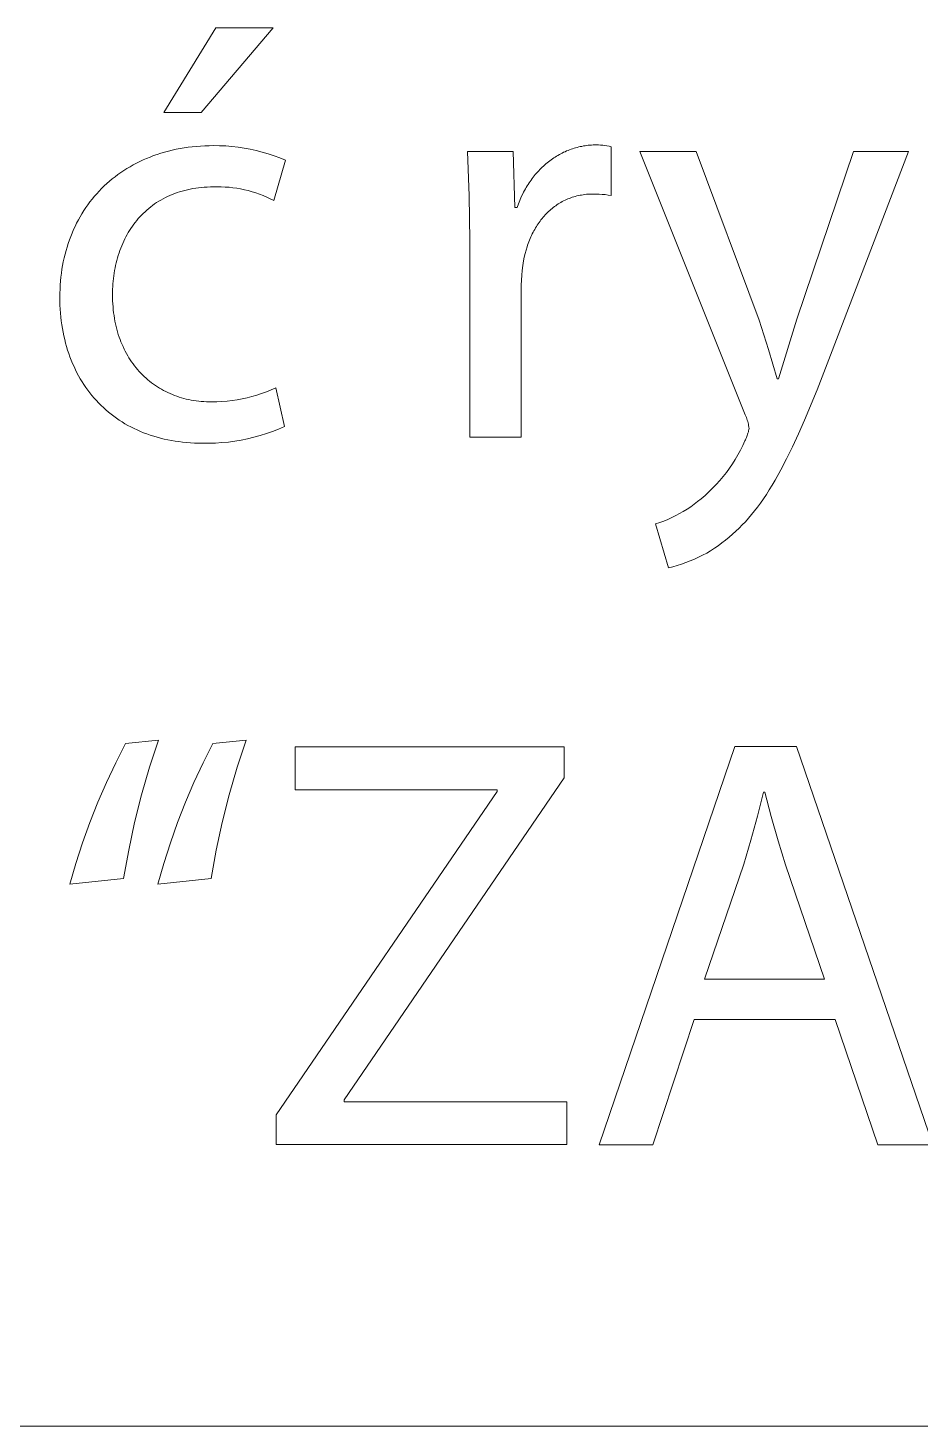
# Model space of a CAD drawing. Header units: millimetres. Extents: x -1480 to 5249, y -840 to 3860.
# Drawn here: x 3618.7 to 3720.4, y -840.3 to -680.9 of the extents above; entities that cross this region are included whole.
import ezdxf

# ---------------------------------------------------------------- set-up
doc = ezdxf.new("R2010")
doc.units = ezdxf.units.MM
doc.header["$MEASUREMENT"] = 0
doc.layers.add('Domyślny', color=7, linetype='Continuous', true_color=0x000000)

msp = doc.modelspace()

# ---------------------------------------------------------------- linework, layer by layer
at = {"layer": 'Domyślny', "color": 18, "lineweight": 15, "true_color": 0x000000}
for p, q in [((3634.2, -690.58), (3640.11, -680.94)), ((3646.66, -680.94), (3638.45, -690.58)), ((3640.11, -680.94), (3646.66, -680.94)), ((3638.45, -690.58), (3634.2, -690.58)), ((3634.72, -694.99), (3635.15, -694.88)), ((3635.15, -694.88), (3635.59, -694.78)), ((3635.59, -694.78), (3636.04, -694.7)), ((3636.04, -694.7), (3636.5, -694.62)), ((3636.5, -694.62), (3636.96, -694.55)), ((3636.96, -694.55), (3637.42, -694.5)), ((3637.42, -694.5), (3637.9, -694.45)), ((3637.9, -694.45), (3638.38, -694.41)), ((3638.38, -694.41), (3638.86, -694.39)), ((3638.86, -694.39), (3639.35, -694.37)), ((3639.35, -694.37), (3639.84, -694.36)), ((3639.84, -694.36), (3640.55, -694.37)), ((3640.55, -694.37), (3641.25, -694.4)), ((3641.25, -694.4), (3641.95, -694.45)), ((3641.95, -694.45), (3642.65, -694.53)), ((3642.65, -694.53), (3643.35, -694.64)), ((3643.35, -694.64), (3644.04, -694.76)), ((3644.04, -694.76), (3644.73, -694.91)), ((3644.73, -694.91), (3645.41, -695.09)), ((3679.93, -695.05), (3680.09, -694.97)), ((3680.09, -694.97), (3680.26, -694.9)), ((3680.26, -694.9), (3680.43, -694.84)), ((3680.43, -694.84), (3680.6, -694.77)), ((3680.6, -694.77), (3680.78, -694.71)), ((3680.78, -694.71), (3680.95, -694.66)), ((3680.95, -694.66), (3681.13, -694.61)), ((3681.13, -694.61), (3681.3, -694.56)), ((3681.3, -694.56), (3681.48, -694.51)), ((3681.48, -694.51), (3681.66, -694.47)), ((3681.66, -694.47), (3681.84, -694.44)), ((3681.84, -694.44), (3682.02, -694.4)), ((3682.02, -694.4), (3682.2, -694.37)), ((3682.2, -694.37), (3682.38, -694.35)), ((3682.38, -694.35), (3682.56, -694.32)), ((3682.56, -694.32), (3682.75, -694.31)), ((3682.75, -694.31), (3682.93, -694.29)), ((3682.93, -694.29), (3683.12, -694.28)), ((3683.12, -694.28), (3683.3, -694.28)), ((3683.3, -694.28), (3683.49, -694.28)), ((3683.49, -694.28), (3683.73, -694.28)), ((3683.73, -694.28), (3683.97, -694.3)), ((3683.97, -694.3), (3684.21, -694.32)), ((3684.21, -694.32), (3684.46, -694.35)), ((3684.46, -694.35), (3684.69, -694.38)), ((3684.69, -694.38), (3684.93, -694.43)), ((3684.93, -694.43), (3685.17, -694.48)), ((3685.17, -694.48), (3685.17, -700.06)), ((3630.35, -696.76), (3630.71, -696.55)), ((3630.71, -696.55), (3631.08, -696.35)), ((3631.08, -696.35), (3631.46, -696.17)), ((3631.46, -696.17), (3631.84, -695.99)), ((3631.84, -695.99), (3632.23, -695.82)), ((3632.23, -695.82), (3632.63, -695.66)), ((3632.63, -695.66), (3633.03, -695.5)), ((3633.03, -695.5), (3633.44, -695.36)), ((3633.44, -695.36), (3633.86, -695.23)), ((3633.86, -695.23), (3634.29, -695.1)), ((3634.29, -695.1), (3634.72, -694.99)), ((3645.41, -695.09), (3646.09, -695.29)), ((3646.09, -695.29), (3646.76, -695.51)), ((3648.07, -696.02), (3646.72, -700.62)), ((3646.76, -695.51), (3647.42, -695.75)), ((3647.42, -695.75), (3648.07, -696.02)), ((3669.01, -700.1), (3668.79, -695.01)), ((3668.79, -695.01), (3673.99, -695.01)), ((3673.99, -695.01), (3674.19, -701.4)), ((3677.46, -696.69), (3677.6, -696.56)), ((3677.6, -696.56), (3677.74, -696.44)), ((3677.74, -696.44), (3677.89, -696.32)), ((3677.89, -696.32), (3678.03, -696.2)), ((3678.03, -696.2), (3678.18, -696.08)), ((3678.18, -696.08), (3678.33, -695.97)), ((3678.33, -695.97), (3678.48, -695.87)), ((3678.48, -695.87), (3678.64, -695.76)), ((3678.64, -695.76), (3678.79, -695.66)), ((3678.79, -695.66), (3678.95, -695.56)), ((3678.95, -695.56), (3679.11, -695.47)), ((3679.11, -695.47), (3679.27, -695.38)), ((3679.27, -695.38), (3679.43, -695.29)), ((3679.43, -695.29), (3679.6, -695.21)), ((3679.6, -695.21), (3679.76, -695.12)), ((3679.76, -695.12), (3679.93, -695.05)), ((3700.46, -725.06), (3688.43, -695.01)), ((3688.43, -695.01), (3694.88, -695.01)), ((3694.88, -695.01), (3702.03, -714.26)), ((3706.33, -714.15), (3712.8, -695.01)), ((3719.06, -695.01), (3710.18, -718.25)), ((3712.8, -695.01), (3719.06, -695.01)), ((3628, -698.42), (3628.32, -698.16)), ((3628.32, -698.16), (3628.64, -697.9)), ((3628.64, -697.9), (3628.96, -697.66)), ((3628.96, -697.66), (3629.3, -697.42)), ((3629.3, -697.42), (3629.64, -697.19)), ((3629.64, -697.19), (3629.99, -696.97)), ((3629.99, -696.97), (3630.35, -696.76)), ((3676.05, -698.28), (3676.17, -698.12)), ((3676.17, -698.12), (3676.28, -697.97)), ((3676.28, -697.97), (3676.41, -697.81)), ((3676.41, -697.81), (3676.53, -697.66)), ((3676.53, -697.66), (3676.66, -697.51)), ((3676.66, -697.51), (3676.78, -697.37)), ((3676.78, -697.37), (3676.92, -697.23)), ((3676.92, -697.23), (3677.05, -697.09)), ((3677.05, -697.09), (3677.18, -696.95)), ((3677.18, -696.95), (3677.32, -696.82)), ((3677.32, -696.82), (3677.46, -696.69)), ((3626.56, -699.84), (3626.83, -699.54)), ((3626.83, -699.54), (3627.11, -699.25)), ((3627.11, -699.25), (3627.4, -698.96)), ((3627.4, -698.96), (3627.7, -698.69)), ((3627.7, -698.69), (3628, -698.42)), ((3635.72, -699.72), (3635.44, -699.82)), ((3636, -699.63), (3635.72, -699.72)), ((3636.3, -699.54), (3636, -699.63)), ((3636.59, -699.46), (3636.3, -699.54)), ((3636.89, -699.39), (3636.59, -699.46)), ((3637.2, -699.32), (3636.89, -699.39)), ((3637.51, -699.26), (3637.2, -699.32)), ((3637.83, -699.21), (3637.51, -699.26)), ((3638.15, -699.17), (3637.83, -699.21)), ((3638.48, -699.13), (3638.15, -699.17)), ((3638.81, -699.11), (3638.48, -699.13)), ((3639.15, -699.09), (3638.81, -699.11)), ((3639.5, -699.07), (3639.15, -699.09)), ((3639.84, -699.07), (3639.5, -699.07)), ((3640.29, -699.06), (3639.84, -699.07)), ((3640.74, -699.06), (3640.29, -699.06)), ((3641.18, -699.08), (3640.74, -699.06)), ((3641.63, -699.11), (3641.18, -699.08)), ((3642.07, -699.16), (3641.63, -699.11)), ((3642.51, -699.22), (3642.07, -699.16)), ((3642.95, -699.3), (3642.51, -699.22)), ((3643.39, -699.39), (3642.95, -699.3)), ((3643.82, -699.49), (3643.39, -699.39)), ((3644.25, -699.61), (3643.82, -699.49)), ((3644.67, -699.74), (3644.25, -699.61)), ((3645.09, -699.89), (3644.67, -699.74)), ((3675.11, -699.84), (3675.2, -699.66)), ((3675.2, -699.66), (3675.3, -699.47)), ((3675.3, -699.47), (3675.4, -699.3)), ((3675.4, -699.3), (3675.5, -699.12)), ((3675.5, -699.12), (3675.61, -698.95)), ((3675.61, -698.95), (3675.71, -698.78)), ((3675.71, -698.78), (3675.82, -698.61)), ((3675.82, -698.61), (3675.93, -698.44)), ((3675.93, -698.44), (3676.05, -698.28)), ((3625.31, -701.43), (3625.54, -701.1)), ((3625.54, -701.1), (3625.78, -700.77)), ((3625.78, -700.77), (3626.03, -700.45)), ((3626.03, -700.45), (3626.29, -700.14)), ((3626.29, -700.14), (3626.56, -699.84)), ((3632.7, -701.35), (3632.48, -701.52)), ((3632.92, -701.18), (3632.7, -701.35)), ((3633.15, -701.01), (3632.92, -701.18)), ((3633.38, -700.86), (3633.15, -701.01)), ((3633.62, -700.71), (3633.38, -700.86)), ((3633.86, -700.56), (3633.62, -700.71)), ((3634.11, -700.42), (3633.86, -700.56)), ((3634.37, -700.29), (3634.11, -700.42)), ((3634.63, -700.16), (3634.37, -700.29)), ((3634.89, -700.04), (3634.63, -700.16)), ((3635.16, -699.93), (3634.89, -700.04)), ((3635.44, -699.82), (3635.16, -699.93)), ((3645.51, -700.05), (3645.09, -699.89)), ((3645.92, -700.23), (3645.51, -700.05)), ((3646.32, -700.41), (3645.92, -700.23)), ((3646.72, -700.62), (3646.32, -700.41)), ((3669.06, -705.19), (3669.01, -700.1)), ((3674.46, -701.4), (3674.6, -701)), ((3674.6, -701), (3674.76, -700.6)), ((3674.76, -700.6), (3674.93, -700.21)), ((3674.93, -700.21), (3675.11, -699.84)), ((3678.71, -701.31), (3678.57, -701.42)), ((3678.86, -701.21), (3678.71, -701.31)), ((3679, -701.11), (3678.86, -701.21)), ((3679.15, -701.01), (3679, -701.11)), ((3679.3, -700.92), (3679.15, -701.01)), ((3679.45, -700.83), (3679.3, -700.92)), ((3679.61, -700.74), (3679.45, -700.83)), ((3679.76, -700.66), (3679.61, -700.74)), ((3679.92, -700.58), (3679.76, -700.66)), ((3680.08, -700.51), (3679.92, -700.58)), ((3680.25, -700.44), (3680.08, -700.51)), ((3680.41, -700.37), (3680.25, -700.44)), ((3680.58, -700.31), (3680.41, -700.37)), ((3680.75, -700.25), (3680.58, -700.31)), ((3680.92, -700.2), (3680.75, -700.25)), ((3681.09, -700.15), (3680.92, -700.2)), ((3681.27, -700.1), (3681.09, -700.15)), ((3681.45, -700.06), (3681.27, -700.1)), ((3681.63, -700.02), (3681.45, -700.06)), ((3681.81, -699.99), (3681.63, -700.02)), ((3681.99, -699.96), (3681.81, -699.99)), ((3682.18, -699.93), (3681.99, -699.96)), ((3682.36, -699.91), (3682.18, -699.93)), ((3682.55, -699.9), (3682.36, -699.91)), ((3682.74, -699.89), (3682.55, -699.9)), ((3682.94, -699.88), (3682.74, -699.89)), ((3683.13, -699.88), (3682.94, -699.88)), ((3683.47, -699.88), (3683.13, -699.88)), ((3683.81, -699.89), (3683.47, -699.88)), ((3684.15, -699.92), (3683.81, -699.89)), ((3684.49, -699.95), (3684.15, -699.92)), ((3684.83, -700), (3684.49, -699.95)), ((3685.17, -700.06), (3684.83, -700)), ((3624.26, -703.19), (3624.46, -702.83)), ((3624.46, -702.83), (3624.66, -702.47)), ((3624.66, -702.47), (3624.86, -702.12)), ((3624.86, -702.12), (3625.08, -701.77)), ((3625.08, -701.77), (3625.31, -701.43)), ((3631.11, -702.89), (3630.94, -703.11)), ((3631.29, -702.68), (3631.11, -702.89)), ((3631.48, -702.48), (3631.29, -702.68)), ((3631.67, -702.27), (3631.48, -702.48)), ((3631.86, -702.08), (3631.67, -702.27)), ((3632.06, -701.89), (3631.86, -702.08)), ((3632.27, -701.7), (3632.06, -701.89)), ((3632.48, -701.52), (3632.27, -701.7)), ((3674.19, -701.4), (3674.46, -701.4)), ((3677.18, -702.82), (3677.07, -702.97)), ((3677.3, -702.68), (3677.18, -702.82)), ((3677.41, -702.53), (3677.3, -702.68)), ((3677.53, -702.4), (3677.41, -702.53)), ((3677.65, -702.26), (3677.53, -702.4)), ((3677.78, -702.13), (3677.65, -702.26)), ((3677.91, -702), (3677.78, -702.13)), ((3678.03, -701.88), (3677.91, -702)), ((3678.17, -701.76), (3678.03, -701.88)), ((3678.3, -701.64), (3678.17, -701.76)), ((3678.44, -701.53), (3678.3, -701.64)), ((3678.57, -701.42), (3678.44, -701.53)), ((3623.59, -704.71), (3623.74, -704.33)), ((3623.74, -704.33), (3623.91, -703.94)), ((3623.91, -703.94), (3624.08, -703.57)), ((3624.08, -703.57), (3624.26, -703.19)), ((3630.01, -704.5), (3629.88, -704.75)), ((3630.15, -704.26), (3630.01, -704.5)), ((3630.3, -704.02), (3630.15, -704.26)), ((3630.45, -703.79), (3630.3, -704.02)), ((3630.61, -703.56), (3630.45, -703.79)), ((3630.77, -703.33), (3630.61, -703.56)), ((3630.94, -703.11), (3630.77, -703.33)), ((3676.19, -704.41), (3676.11, -704.59)), ((3676.28, -704.24), (3676.19, -704.41)), ((3676.37, -704.07), (3676.28, -704.24)), ((3676.46, -703.91), (3676.37, -704.07)), ((3676.56, -703.74), (3676.46, -703.91)), ((3676.66, -703.58), (3676.56, -703.74)), ((3676.76, -703.42), (3676.66, -703.58)), ((3676.86, -703.27), (3676.76, -703.42)), ((3676.96, -703.11), (3676.86, -703.27)), ((3677.07, -702.97), (3676.96, -703.11)), ((3623.05, -706.33), (3623.17, -705.92)), ((3623.17, -705.92), (3623.3, -705.51)), ((3623.3, -705.51), (3623.44, -705.11)), ((3623.44, -705.11), (3623.59, -704.71)), ((3629.29, -706.05), (3629.19, -706.32)), ((3629.4, -705.78), (3629.29, -706.05)), ((3629.51, -705.52), (3629.4, -705.78)), ((3629.63, -705.26), (3629.51, -705.52)), ((3629.75, -705), (3629.63, -705.26)), ((3629.88, -704.75), (3629.75, -705)), ((3669.06, -727.61), (3669.06, -705.19)), ((3675.6, -705.88), (3675.48, -706.27)), ((3675.66, -705.69), (3675.6, -705.88)), ((3675.73, -705.5), (3675.66, -705.69)), ((3675.8, -705.31), (3675.73, -705.5)), ((3675.87, -705.13), (3675.8, -705.31)), ((3675.95, -704.95), (3675.87, -705.13)), ((3676.03, -704.77), (3675.95, -704.95)), ((3676.11, -704.59), (3676.03, -704.77)), ((3622.66, -708.02), (3622.74, -707.59)), ((3622.74, -707.59), (3622.84, -707.16)), ((3622.84, -707.16), (3622.94, -706.74)), ((3622.94, -706.74), (3623.05, -706.33)), ((3628.77, -707.72), (3628.7, -708.01)), ((3628.84, -707.44), (3628.77, -707.72)), ((3628.92, -707.15), (3628.84, -707.44)), ((3629, -706.87), (3628.92, -707.15)), ((3629.09, -706.59), (3629, -706.87)), ((3629.19, -706.32), (3629.09, -706.59)), ((3675.2, -707.49), (3675.11, -708.04)), ((3675.28, -707.08), (3675.2, -707.49)), ((3675.38, -706.67), (3675.28, -707.08)), ((3675.48, -706.27), (3675.38, -706.67)), ((3622.47, -709.34), (3622.52, -708.9)), ((3622.52, -708.9), (3622.59, -708.46)), ((3622.59, -708.46), (3622.66, -708.02)), ((3628.49, -709.2), (3628.46, -709.5)), ((3628.54, -708.9), (3628.49, -709.2)), ((3628.59, -708.6), (3628.54, -708.9)), ((3628.64, -708.31), (3628.59, -708.6)), ((3628.7, -708.01), (3628.64, -708.31)), ((3674.98, -709.14), (3674.95, -709.7)), ((3675.04, -708.59), (3674.98, -709.14)), ((3675.11, -708.04), (3675.04, -708.59)), ((3622.35, -711.17), (3622.37, -710.71)), ((3622.37, -710.71), (3622.39, -710.25)), ((3622.39, -710.25), (3622.43, -709.79)), ((3622.43, -709.79), (3622.47, -709.34)), ((3628.36, -710.74), (3628.35, -711.05)), ((3628.38, -710.43), (3628.36, -710.74)), ((3628.4, -710.12), (3628.38, -710.43)), ((3628.42, -709.81), (3628.4, -710.12)), ((3628.46, -709.5), (3628.42, -709.81)), ((3674.95, -709.7), (3674.93, -710.25)), ((3674.93, -710.25), (3674.93, -727.61)), ((3622.35, -711.64), (3622.35, -711.17)), ((3622.35, -712.1), (3622.35, -711.64)), ((3622.36, -712.56), (3622.35, -712.1)), ((3628.35, -711.05), (3628.35, -711.37)), ((3628.35, -711.37), (3628.35, -711.72)), ((3628.35, -711.72), (3628.36, -712.07)), ((3628.36, -712.07), (3628.38, -712.41)), ((3628.38, -712.41), (3628.41, -712.75)), ((3622.39, -713.02), (3622.36, -712.56)), ((3622.42, -713.47), (3622.39, -713.02)), ((3622.46, -713.91), (3622.42, -713.47)), ((3622.51, -714.35), (3622.46, -713.91)), ((3628.41, -712.75), (3628.44, -713.09)), ((3628.44, -713.09), (3628.47, -713.42)), ((3628.47, -713.42), (3628.52, -713.74)), ((3628.52, -713.74), (3628.57, -714.06)), ((3628.57, -714.06), (3628.63, -714.38)), ((3622.57, -714.79), (3622.51, -714.35)), ((3622.64, -715.22), (3622.57, -714.79)), ((3622.72, -715.64), (3622.64, -715.22)), ((3622.8, -716.06), (3622.72, -715.64)), ((3628.63, -714.38), (3628.69, -714.69)), ((3628.69, -714.69), (3628.76, -715)), ((3628.76, -715), (3628.84, -715.3)), ((3628.84, -715.3), (3628.92, -715.6)), ((3628.92, -715.6), (3629.01, -715.89)), ((3702.03, -714.26), (3703.12, -717.59)), ((3704.25, -720.96), (3706.33, -714.15)), ((3622.9, -716.47), (3622.8, -716.06)), ((3623, -716.88), (3622.9, -716.47)), ((3623.11, -717.28), (3623, -716.88)), ((3623.23, -717.67), (3623.11, -717.28)), ((3629.01, -715.89), (3629.11, -716.18)), ((3629.11, -716.18), (3629.21, -716.46)), ((3629.21, -716.46), (3629.31, -716.74)), ((3629.31, -716.74), (3629.43, -717.02)), ((3629.43, -717.02), (3629.55, -717.28)), ((3629.55, -717.28), (3629.67, -717.55)), ((3623.36, -718.06), (3623.23, -717.67)), ((3623.5, -718.45), (3623.36, -718.06)), ((3623.64, -718.82), (3623.5, -718.45)), ((3623.8, -719.19), (3623.64, -718.82)), ((3629.67, -717.55), (3629.8, -717.81)), ((3629.8, -717.81), (3629.94, -718.06)), ((3629.94, -718.06), (3630.08, -718.31)), ((3630.08, -718.31), (3630.22, -718.55)), ((3630.22, -718.55), (3630.37, -718.79)), ((3630.37, -718.79), (3630.53, -719.02)), ((3703.12, -717.59), (3704.11, -720.96)), ((3710.18, -718.25), (3708.65, -722.19)), ((3623.96, -719.56), (3623.8, -719.19)), ((3624.13, -719.92), (3623.96, -719.56)), ((3624.3, -720.27), (3624.13, -719.92)), ((3624.49, -720.62), (3624.3, -720.27)), ((3630.53, -719.02), (3630.69, -719.25)), ((3630.69, -719.25), (3630.86, -719.47)), ((3630.86, -719.47), (3631.03, -719.69)), ((3631.03, -719.69), (3631.21, -719.9)), ((3631.21, -719.9), (3631.39, -720.11)), ((3631.39, -720.11), (3631.58, -720.31)), ((3631.58, -720.31), (3631.77, -720.5)), ((3624.68, -720.96), (3624.49, -720.62)), ((3624.89, -721.29), (3624.68, -720.96)), ((3625.09, -721.61), (3624.89, -721.29)), ((3625.31, -721.93), (3625.09, -721.61)), ((3625.54, -722.25), (3625.31, -721.93)), ((3631.77, -720.5), (3631.97, -720.69)), ((3631.97, -720.69), (3632.17, -720.88)), ((3632.17, -720.88), (3632.37, -721.05)), ((3632.37, -721.05), (3632.58, -721.23)), ((3632.58, -721.23), (3632.8, -721.39)), ((3632.8, -721.39), (3633.02, -721.55)), ((3633.02, -721.55), (3633.24, -721.71)), ((3633.24, -721.71), (3633.47, -721.86)), ((3633.47, -721.86), (3633.7, -722)), ((3633.7, -722), (3633.93, -722.14)), ((3646.42, -722.21), (3646.95, -721.97)), ((3646.95, -721.97), (3647.95, -726.38)), ((3704.11, -720.96), (3704.25, -720.96)), ((3625.77, -722.55), (3625.54, -722.25)), ((3626.01, -722.85), (3625.77, -722.55)), ((3626.25, -723.14), (3626.01, -722.85)), ((3626.51, -723.42), (3626.25, -723.14)), ((3626.77, -723.7), (3626.51, -723.42)), ((3633.93, -722.14), (3634.17, -722.27)), ((3634.17, -722.27), (3634.41, -722.4)), ((3634.41, -722.4), (3634.66, -722.51)), ((3634.66, -722.51), (3634.91, -722.63)), ((3634.91, -722.63), (3635.17, -722.74)), ((3635.17, -722.74), (3635.42, -722.84)), ((3635.42, -722.84), (3635.68, -722.93)), ((3635.68, -722.93), (3635.95, -723.02)), ((3635.95, -723.02), (3636.22, -723.1)), ((3636.22, -723.1), (3636.49, -723.18)), ((3636.49, -723.18), (3636.76, -723.25)), ((3636.76, -723.25), (3637.04, -723.31)), ((3637.04, -723.31), (3637.32, -723.37)), ((3637.32, -723.37), (3637.6, -723.42)), ((3637.6, -723.42), (3637.89, -723.46)), ((3637.89, -723.46), (3638.18, -723.5)), ((3638.18, -723.5), (3638.47, -723.53)), ((3638.47, -723.53), (3638.77, -723.55)), ((3638.77, -723.55), (3639.06, -723.57)), ((3639.06, -723.57), (3639.36, -723.58)), ((3639.36, -723.58), (3639.66, -723.58)), ((3639.66, -723.58), (3640.24, -723.57)), ((3640.24, -723.57), (3640.82, -723.55)), ((3640.82, -723.55), (3641.4, -723.5)), ((3641.4, -723.5), (3641.97, -723.43)), ((3641.97, -723.43), (3642.54, -723.34)), ((3642.54, -723.34), (3643.11, -723.24)), ((3643.11, -723.24), (3643.68, -723.11)), ((3643.68, -723.11), (3644.24, -722.97)), ((3644.24, -722.97), (3644.79, -722.81)), ((3644.79, -722.81), (3645.34, -722.62)), ((3645.34, -722.62), (3645.88, -722.42)), ((3645.88, -722.42), (3646.42, -722.21)), ((3708.65, -722.19), (3707.21, -725.66)), ((3627.04, -723.97), (3626.77, -723.7)), ((3627.32, -724.23), (3627.04, -723.97)), ((3627.6, -724.49), (3627.32, -724.23)), ((3627.89, -724.74), (3627.6, -724.49)), ((3628.19, -724.98), (3627.89, -724.74)), ((3628.49, -725.21), (3628.19, -724.98)), ((3628.8, -725.43), (3628.49, -725.21)), ((3700.53, -725.2), (3700.46, -725.06)), ((3700.59, -725.35), (3700.53, -725.2)), ((3629.12, -725.65), (3628.8, -725.43)), ((3629.44, -725.86), (3629.12, -725.65)), ((3629.77, -726.06), (3629.44, -725.86)), ((3630.11, -726.25), (3629.77, -726.06)), ((3630.45, -726.43), (3630.11, -726.25)), ((3630.8, -726.61), (3630.45, -726.43)), ((3631.16, -726.78), (3630.8, -726.61)), ((3631.52, -726.94), (3631.16, -726.78)), ((3647.27, -726.68), (3646.58, -726.94)), ((3647.95, -726.38), (3647.27, -726.68)), ((3700.64, -725.51), (3700.59, -725.35)), ((3700.69, -725.66), (3700.64, -725.51)), ((3700.74, -725.81), (3700.69, -725.66)), ((3700.78, -725.97), (3700.74, -725.81)), ((3700.81, -726.13), (3700.78, -725.97)), ((3700.84, -726.28), (3700.81, -726.13)), ((3700.87, -726.44), (3700.84, -726.28)), ((3700.84, -726.87), (3700.86, -726.74)), ((3700.86, -726.74), (3700.89, -726.6)), ((3700.89, -726.6), (3700.87, -726.44)), ((3707.21, -725.66), (3706.52, -727.23)), ((3631.89, -727.09), (3631.52, -726.94)), ((3632.27, -727.23), (3631.89, -727.09)), ((3632.65, -727.36), (3632.27, -727.23)), ((3633.04, -727.49), (3632.65, -727.36)), ((3633.43, -727.6), (3633.04, -727.49)), ((3633.83, -727.71), (3633.43, -727.6)), ((3634.23, -727.81), (3633.83, -727.71)), ((3634.64, -727.9), (3634.23, -727.81)), ((3635.06, -727.98), (3634.64, -727.9)), ((3635.48, -728.05), (3635.06, -727.98)), ((3635.91, -728.11), (3635.48, -728.05)), ((3636.34, -728.17), (3635.91, -728.11)), ((3636.78, -728.21), (3636.34, -728.17)), ((3637.23, -728.24), (3636.78, -728.21)), ((3637.68, -728.27), (3637.23, -728.24)), ((3638.13, -728.28), (3637.68, -728.27)), ((3638.59, -728.29), (3638.13, -728.28)), ((3639.33, -728.29), (3638.59, -728.29)), ((3640.07, -728.27), (3639.33, -728.29)), ((3640.81, -728.22), (3640.07, -728.27)), ((3641.55, -728.15), (3640.81, -728.22)), ((3642.28, -728.05), (3641.55, -728.15)), ((3643.01, -727.93), (3642.28, -728.05)), ((3643.74, -727.78), (3643.01, -727.93)), ((3644.46, -727.61), (3643.74, -727.78)), ((3645.18, -727.41), (3644.46, -727.61)), ((3645.88, -727.19), (3645.18, -727.41)), ((3646.58, -726.94), (3645.88, -727.19)), ((3674.93, -727.61), (3669.06, -727.61)), ((3700.17, -728.56), (3700.41, -728.02)), ((3700.41, -728.02), (3700.48, -727.89)), ((3700.48, -727.89), (3700.54, -727.77)), ((3700.54, -727.77), (3700.59, -727.65)), ((3700.59, -727.65), (3700.64, -727.52)), ((3700.64, -727.52), (3700.69, -727.39)), ((3700.69, -727.39), (3700.73, -727.27)), ((3700.73, -727.27), (3700.77, -727.14)), ((3700.77, -727.14), (3700.81, -727)), ((3700.81, -727), (3700.84, -726.87)), ((3706.52, -727.23), (3705.84, -728.7)), ((3699.31, -730.13), (3699.61, -729.62)), ((3699.61, -729.62), (3699.9, -729.09)), ((3699.9, -729.09), (3700.17, -728.56)), ((3705.84, -728.7), (3705.17, -730.06)), ((3697.94, -732.08), (3698.31, -731.61)), ((3698.31, -731.61), (3698.66, -731.13)), ((3698.66, -731.13), (3698.99, -730.64)), ((3698.99, -730.64), (3699.31, -730.13)), ((3704.51, -731.33), (3703.85, -732.52)), ((3705.17, -730.06), (3704.51, -731.33)), ((3696.74, -733.42), (3697.16, -732.99)), ((3697.16, -732.99), (3697.55, -732.54)), ((3697.55, -732.54), (3697.94, -732.08)), ((3703.52, -733.07), (3703.19, -733.61)), ((3703.85, -732.52), (3703.52, -733.07)), ((3695.03, -734.94), (3695.42, -734.62)), ((3695.42, -734.62), (3695.87, -734.24)), ((3695.87, -734.24), (3696.31, -733.84)), ((3696.31, -733.84), (3696.74, -733.42)), ((3702.53, -734.63), (3702.19, -735.11)), ((3702.86, -734.13), (3702.53, -734.63)), ((3703.19, -733.61), (3702.86, -734.13)), ((3692.53, -736.54), (3692.97, -736.31)), ((3692.97, -736.31), (3693.4, -736.06)), ((3693.4, -736.06), (3693.82, -735.8)), ((3693.82, -735.8), (3694.24, -735.53)), ((3694.24, -735.53), (3694.64, -735.24)), ((3694.64, -735.24), (3695.03, -734.94)), ((3701.51, -736.01), (3701.17, -736.43)), ((3701.85, -735.57), (3701.51, -736.01)), ((3702.19, -735.11), (3701.85, -735.57)), ((3690.24, -737.49), (3690.71, -737.33)), ((3691.7, -742.49), (3690.24, -737.49)), ((3690.71, -737.33), (3691.18, -737.16)), ((3691.18, -737.16), (3691.63, -736.97)), ((3691.63, -736.97), (3692.09, -736.76)), ((3692.09, -736.76), (3692.53, -736.54)), ((3699.75, -737.98), (3699.38, -738.32)), ((3700.11, -737.61), (3699.75, -737.98)), ((3700.47, -737.24), (3700.11, -737.61)), ((3700.82, -736.84), (3700.47, -737.24)), ((3701.17, -736.43), (3700.82, -736.84)), ((3698.21, -739.34), (3697.8, -739.66)), ((3698.61, -739.01), (3698.21, -739.34)), ((3699, -738.66), (3698.61, -739.01)), ((3699.38, -738.32), (3699, -738.66)), ((3695.6, -741.06), (3695.14, -741.29)), ((3696.06, -740.81), (3695.6, -741.06)), ((3696.51, -740.54), (3696.06, -740.81)), ((3696.95, -740.26), (3696.51, -740.54)), ((3697.38, -739.97), (3696.95, -740.26)), ((3697.8, -739.66), (3697.38, -739.97)), ((3692.21, -742.37), (3691.7, -742.49)), ((3692.71, -742.23), (3692.21, -742.37)), ((3693.21, -742.07), (3692.71, -742.23)), ((3693.7, -741.9), (3693.21, -742.07)), ((3694.19, -741.71), (3693.7, -741.9)), ((3694.67, -741.51), (3694.19, -741.71)), ((3695.14, -741.29), (3694.67, -741.51)), ((3628.71, -764.73), (3629.83, -762.53)), ((3629.83, -762.53), (3633.6, -762.15)), ((3633.6, -762.15), (3632.58, -765.24)), ((3638.67, -764.73), (3639.78, -762.53)), ((3639.78, -762.53), (3643.57, -762.15)), ((3643.57, -762.15), (3642.56, -765.24)), ((3649.18, -767.79), (3649.18, -762.89)), ((3649.18, -762.89), (3679.81, -762.89)), ((3679.81, -762.89), (3679.81, -766.45)), ((3683.82, -808.27), (3699.28, -762.88)), ((3699.28, -762.88), (3706.31, -762.88)), ((3706.31, -762.88), (3721.82, -808.27)), ((3627.66, -766.97), (3628.71, -764.73)), ((3637.63, -766.97), (3638.67, -764.73)), ((3632.58, -765.24), (3631.67, -768.37)), ((3642.56, -765.24), (3641.65, -768.37)), ((3679.81, -766.45), (3654.76, -803.15)), ((3626.68, -769.23), (3627.66, -766.97)), ((3636.66, -769.23), (3637.63, -766.97)), ((3647.01, -804.85), (3672.19, -768)), ((3672.19, -767.79), (3649.18, -767.79)), ((3672.19, -768), (3672.19, -767.79)), ((3702.55, -768.07), (3701.86, -770.82)), ((3702.68, -768.07), (3702.55, -768.07)), ((3703.41, -770.86), (3702.68, -768.07)), ((3625.78, -771.53), (3626.68, -769.23)), ((3631.67, -768.37), (3630.87, -771.52)), ((3635.77, -771.53), (3636.66, -769.23)), ((3641.65, -768.37), (3640.86, -771.52)), ((3701.86, -770.82), (3701.1, -773.56)), ((3704.2, -773.62), (3703.41, -770.86)), ((3624.94, -773.85), (3625.78, -771.53)), ((3630.87, -771.52), (3630.19, -774.7)), ((3634.95, -773.85), (3635.77, -771.53)), ((3640.86, -771.52), (3640.17, -774.7)), ((3624.18, -776.2), (3624.94, -773.85)), ((3634.2, -776.2), (3634.95, -773.85)), ((3701.1, -773.56), (3700.29, -776.27)), ((3705.06, -776.36), (3704.2, -773.62)), ((3623.49, -778.57), (3624.18, -776.2)), ((3630.19, -774.7), (3629.61, -777.9)), ((3633.53, -778.57), (3634.2, -776.2)), ((3640.17, -774.7), (3639.6, -777.9)), ((3700.29, -776.27), (3695.83, -789.4)), ((3709.5, -789.4), (3705.06, -776.36)), ((3629.61, -777.9), (3623.49, -778.57)), ((3639.6, -777.9), (3633.53, -778.57)), ((3695.83, -789.4), (3709.5, -789.4)), ((3694.62, -794), (3689.91, -808.27)), ((3710.71, -794), (3694.62, -794)), ((3715.57, -808.27), (3710.71, -794)), ((3654.76, -803.15), (3654.76, -803.37)), ((3647.01, -808.26), (3647.01, -804.85)), ((3654.76, -803.37), (3680.14, -803.37)), ((3680.14, -803.37), (3680.14, -808.26)), ((3680.14, -808.26), (3647.01, -808.26)), ((3689.91, -808.27), (3683.82, -808.27)), ((3721.82, -808.27), (3715.57, -808.27)), ((5242.52, -840.34), (-1479.51, -840.34)), ((5242.52, -840.34), (2706.18, -840.34))]:
    msp.add_line(p, q, dxfattribs=at)

doc.saveas('drawing.dxf')
